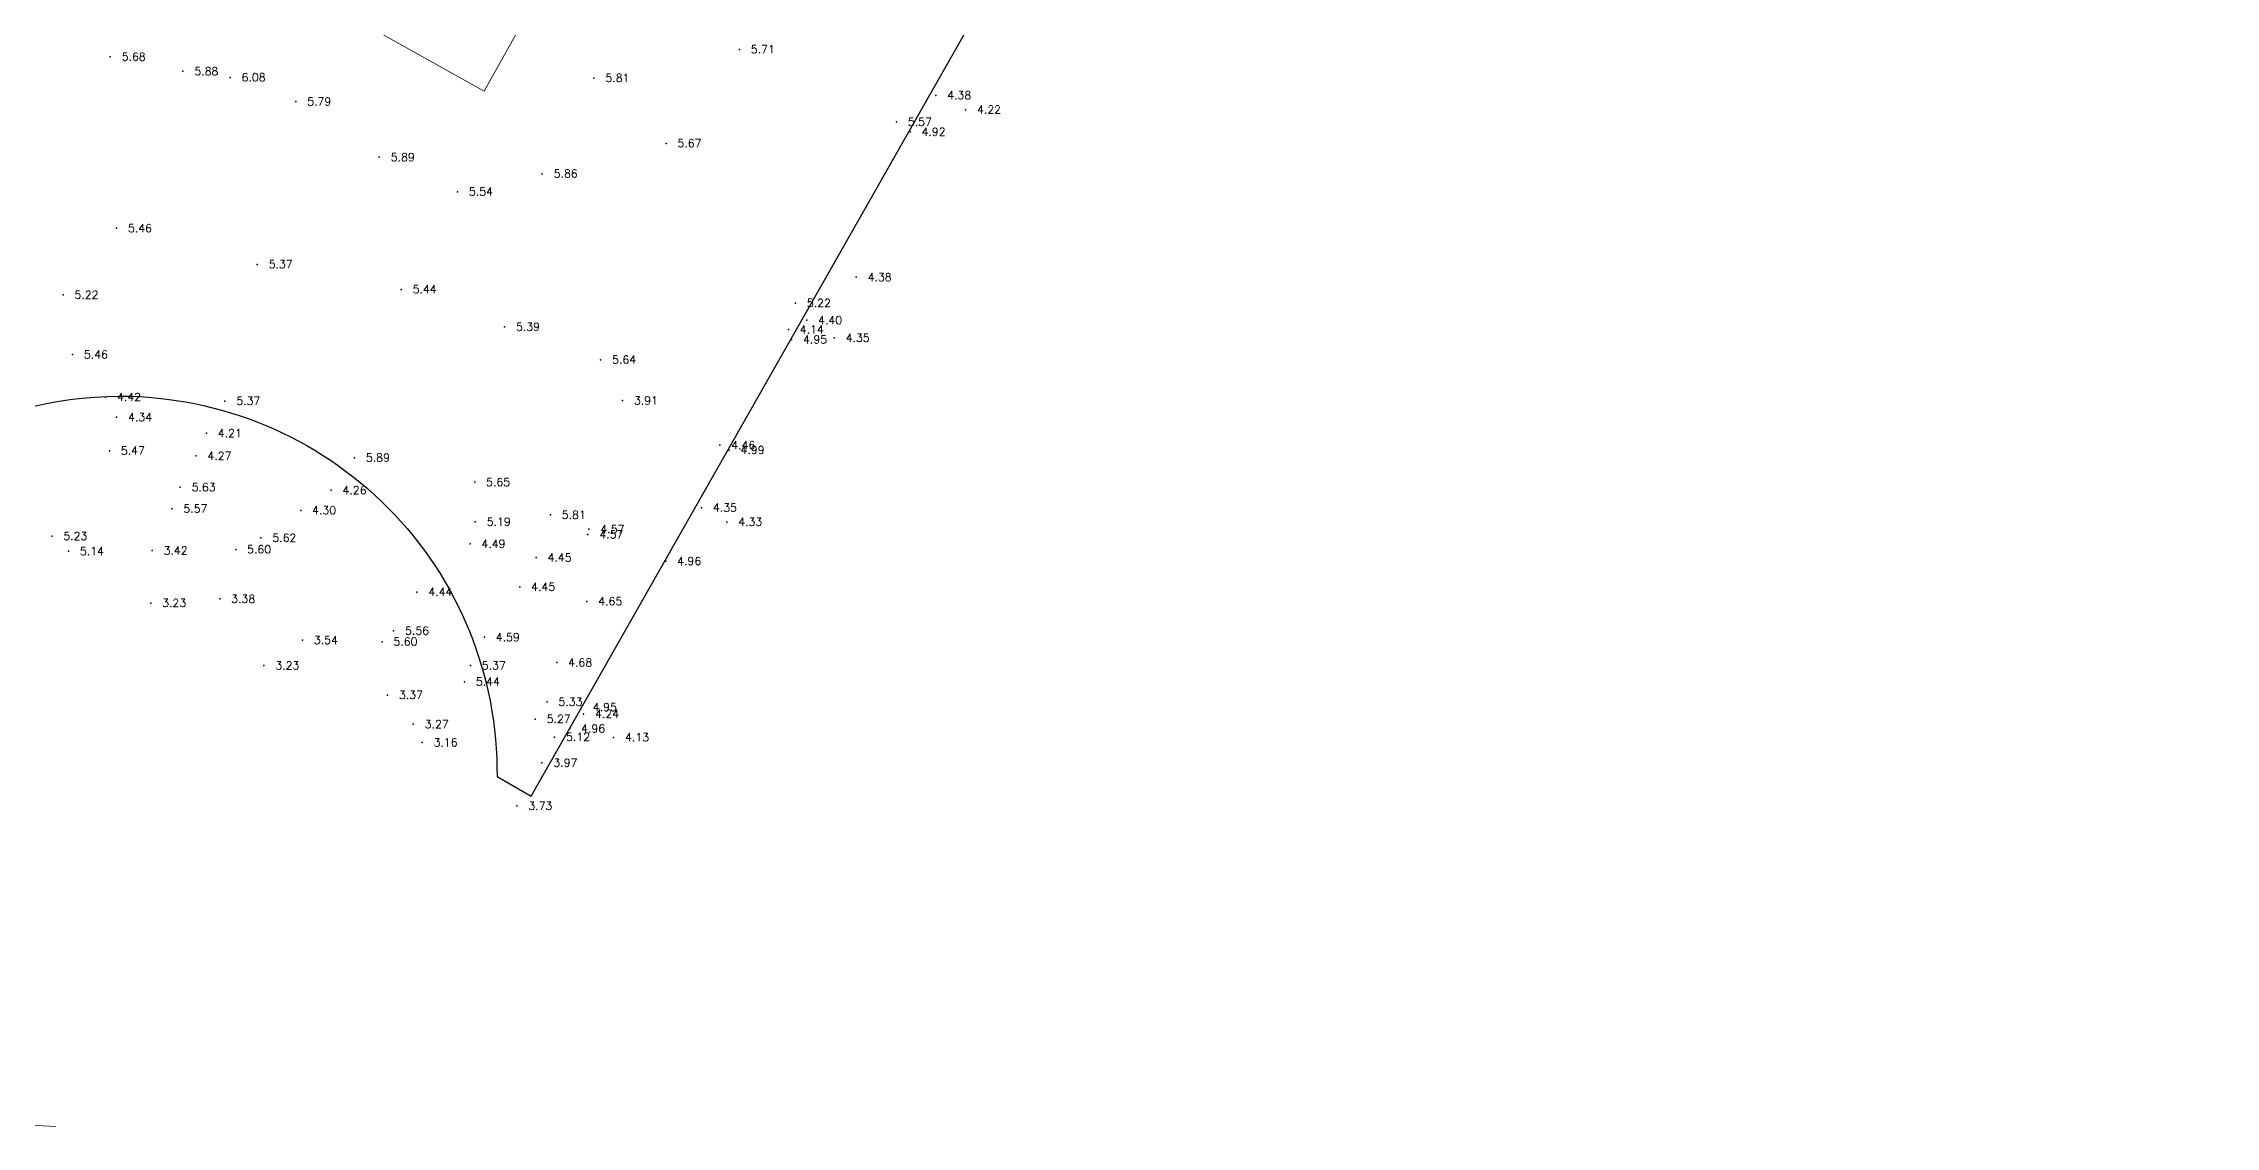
# Model space of a CAD drawing. Header units: millimetres. Extents: x 202260060 to 202696734, y 2689137542 to 2689595480.
# Drawn here: x 202478839 to 202682456, y 2689137542 to 2689239099 of the extents above; entities that cross this region are included whole.
import ezdxf

# ---------------------------------------------------------------- set-up
doc = ezdxf.new("R2010")
doc.units = ezdxf.units.MM
doc.header["$MEASUREMENT"] = 0
doc.layers.add('10', color=7, linetype='Continuous')
doc.layers.add('10-ELEV', color=1, linetype='Continuous')
doc.layers.add('exclusion', color=6, linetype='Continuous', lineweight=20)
doc.layers.add('海廣公司承租地線', color=112, linetype='Continuous', true_color=0x23e156)
doc.layers.get('0').off()
doc.styles.add('S6', font='SIMPLEX', dxfattribs={"height": 0.083333})

# ---------------------------------------------------------------- blocks, each defined once
blk = doc.blocks.new('10')
blk.add_point((0, 0))
at = {"layer": '10-ELEV', "style": 'S6'}
blk.add_attdef('ELEV', (2.14, -0.73), '', height=1.5, dxfattribs=at)

msp = doc.modelspace()

# ---------------------------------------------------------------- linework, layer by layer
at = {"layer": 'exclusion'}
msp.add_line((202448494, 2689139291), (202480003, 2689137542), dxfattribs=at)
at = {"layer": 'exclusion', "flags": 128}
msp.add_lwpolyline([(202399310, 2689302151), (202488298, 2689461371), (202609144, 2689393830), (202520156, 2689234610), (202399310, 2689302151)], close=True, dxfattribs=at)
at = {"layer": '海廣公司承租地線', "flags": 128}
msp.add_lwpolyline([(202486035, 2689206024, -0.4170853), (202521358, 2689170353), (202524570, 2689168529), (202682456, 2689446356), (202682456, 2689446356), (202539467, 2689526368, -0.6083701), (202480712, 2689504362), (202342372, 2689274198, -0.2693183), (202324094, 2689243787), (202311038, 2689222066), (202448494, 2689139291), (202455884, 2689152294, -0.5855261)], format="xyb", close=True, dxfattribs=at)

# ---------------------------------------------------------------- block references
at = {"layer": '10'}
ref = msp.add_blockref('10', (202485101, 2689237846, 5678), dxfattribs=dict(at, xscale=500, yscale=500, zscale=500))
ref.add_attrib('ELEV', '5.68', (202486173, 2689237483, 5678), dxfattribs={"layer": '10-ELEV', "height": 750, "style": 'S6'})
ref = msp.add_blockref('10', (202544078, 2689238537, 5705), dxfattribs=dict(at, xscale=500, yscale=500, zscale=500))
ref.add_attrib('ELEV', '5.71', (202545150, 2689238174, 5705), dxfattribs={"layer": '10-ELEV', "height": 750, "style": 'S6'})
ref = msp.add_blockref('10', (202491914, 2689236484, 5877), dxfattribs=dict(at, xscale=500, yscale=500, zscale=500))
ref.add_attrib('ELEV', '5.88', (202492986, 2689236121, 5877), dxfattribs={"layer": '10-ELEV', "height": 750, "style": 'S6'})
ref = msp.add_blockref('10', (202496341, 2689235909, 6081), dxfattribs=dict(at, xscale=500, yscale=500, zscale=500))
ref.add_attrib('ELEV', '6.08', (202497413, 2689235546, 6081), dxfattribs={"layer": '10-ELEV', "height": 750, "style": 'S6'})
ref = msp.add_blockref('10', (202530445, 2689235853, 5813), dxfattribs=dict(at, xscale=500, yscale=500, zscale=500))
ref.add_attrib('ELEV', '5.81', (202531517, 2689235490, 5813), dxfattribs={"layer": '10-ELEV', "height": 750, "style": 'S6'})
ref = msp.add_blockref('10', (202502493, 2689233645, 5786), dxfattribs=dict(at, xscale=500, yscale=500, zscale=500))
ref.add_attrib('ELEV', '5.79', (202503565, 2689233282, 5786), dxfattribs={"layer": '10-ELEV', "height": 750, "style": 'S6'})
ref = msp.add_blockref('10', (202562487, 2689234229, 4378), dxfattribs=dict(at, xscale=500, yscale=500, zscale=500))
ref.add_attrib('ELEV', '4.38', (202563559, 2689233866, 4378), dxfattribs={"layer": '10-ELEV', "height": 750, "style": 'S6'})
ref = msp.add_blockref('10', (202558801, 2689231742, 5569), dxfattribs=dict(at, xscale=500, yscale=500, zscale=500))
ref.add_attrib('ELEV', '5.57', (202559873, 2689231379, 5569), dxfattribs={"layer": '10-ELEV', "height": 750, "style": 'S6'})
ref = msp.add_blockref('10', (202565282, 2689232883, 4222), dxfattribs=dict(at, xscale=500, yscale=500, zscale=500))
ref.add_attrib('ELEV', '4.22', (202566354, 2689232520, 4222), dxfattribs={"layer": '10-ELEV', "height": 750, "style": 'S6'})
ref = msp.add_blockref('10', (202537201, 2689229731, 5669), dxfattribs=dict(at, xscale=500, yscale=500, zscale=500))
ref.add_attrib('ELEV', '5.67', (202538273, 2689229368, 5669), dxfattribs={"layer": '10-ELEV', "height": 750, "style": 'S6'})
ref = msp.add_blockref('10', (202560082, 2689230807, 4917), dxfattribs=dict(at, xscale=500, yscale=500, zscale=500))
ref.add_attrib('ELEV', '4.92', (202561154, 2689230444, 4917), dxfattribs={"layer": '10-ELEV', "height": 750, "style": 'S6'})
ref = msp.add_blockref('10', (202510323, 2689228421, 5892), dxfattribs=dict(at, xscale=500, yscale=500, zscale=500))
ref.add_attrib('ELEV', '5.89', (202511395, 2689228058, 5892), dxfattribs={"layer": '10-ELEV', "height": 750, "style": 'S6'})
ref = msp.add_blockref('10', (202525598, 2689226881, 5862), dxfattribs=dict(at, xscale=500, yscale=500, zscale=500))
ref.add_attrib('ELEV', '5.86', (202526670, 2689226518, 5862), dxfattribs={"layer": '10-ELEV', "height": 750, "style": 'S6'})
ref = msp.add_blockref('10', (202517654, 2689225197, 5543), dxfattribs=dict(at, xscale=500, yscale=500, zscale=500))
ref.add_attrib('ELEV', '5.54', (202518726, 2689224834, 5543), dxfattribs={"layer": '10-ELEV', "height": 750, "style": 'S6'})
ref = msp.add_blockref('10', (202485689, 2689221768, 5461), dxfattribs=dict(at, xscale=500, yscale=500, zscale=500))
ref.add_attrib('ELEV', '5.46', (202486761, 2689221405, 5461), dxfattribs={"layer": '10-ELEV', "height": 750, "style": 'S6'})
ref = msp.add_blockref('10', (202498878, 2689218386, 5368), dxfattribs=dict(at, xscale=500, yscale=500, zscale=500))
ref.add_attrib('ELEV', '5.37', (202499950, 2689218023, 5368), dxfattribs={"layer": '10-ELEV', "height": 750, "style": 'S6'})
ref = msp.add_blockref('10', (202480675, 2689215525, 5222), dxfattribs=dict(at, xscale=500, yscale=500, zscale=500))
ref.add_attrib('ELEV', '5.22', (202481747, 2689215162, 5222), dxfattribs={"layer": '10-ELEV', "height": 750, "style": 'S6'})
ref = msp.add_blockref('10', (202512374, 2689216042, 5441), dxfattribs=dict(at, xscale=500, yscale=500, zscale=500))
ref.add_attrib('ELEV', '5.44', (202513446, 2689215679, 5441), dxfattribs={"layer": '10-ELEV', "height": 750, "style": 'S6'})
ref = msp.add_blockref('10', (202555030, 2689217179, 4378), dxfattribs=dict(at, xscale=500, yscale=500, zscale=500))
ref.add_attrib('ELEV', '4.38', (202556102, 2689216816, 4378), dxfattribs={"layer": '10-ELEV', "height": 750, "style": 'S6'})
ref = msp.add_blockref('10', (202549333, 2689214752, 5219), dxfattribs=dict(at, xscale=500, yscale=500, zscale=500))
ref.add_attrib('ELEV', '5.22', (202550405, 2689214389, 5219), dxfattribs={"layer": '10-ELEV', "height": 750, "style": 'S6'})
ref = msp.add_blockref('10', (202550388, 2689213142, 4400), dxfattribs=dict(at, xscale=500, yscale=500, zscale=500))
ref.add_attrib('ELEV', '4.40', (202551460, 2689212779, 4400), dxfattribs={"layer": '10-ELEV', "height": 750, "style": 'S6'})
ref = msp.add_blockref('10', (202522063, 2689212523, 5385), dxfattribs=dict(at, xscale=500, yscale=500, zscale=500))
ref.add_attrib('ELEV', '5.39', (202523135, 2689212160, 5385), dxfattribs={"layer": '10-ELEV', "height": 750, "style": 'S6'})
ref = msp.add_blockref('10', (202548666, 2689212275, 4138), dxfattribs=dict(at, xscale=500, yscale=500, zscale=500))
ref.add_attrib('ELEV', '4.14', (202549738, 2689211912, 4138), dxfattribs={"layer": '10-ELEV', "height": 750, "style": 'S6'})
ref = msp.add_blockref('10', (202548973, 2689211337, 4953), dxfattribs=dict(at, xscale=500, yscale=500, zscale=500))
ref.add_attrib('ELEV', '4.95', (202550045, 2689210974, 4953), dxfattribs={"layer": '10-ELEV', "height": 750, "style": 'S6'})
ref = msp.add_blockref('10', (202552969, 2689211486, 4348), dxfattribs=dict(at, xscale=500, yscale=500, zscale=500))
ref.add_attrib('ELEV', '4.35', (202554041, 2689211123, 4348), dxfattribs={"layer": '10-ELEV', "height": 750, "style": 'S6'})
ref = msp.add_blockref('10', (202481564, 2689209922, 5455), dxfattribs=dict(at, xscale=500, yscale=500, zscale=500))
ref.add_attrib('ELEV', '5.46', (202482636, 2689209559, 5455), dxfattribs={"layer": '10-ELEV', "height": 750, "style": 'S6'})
ref = msp.add_blockref('10', (202531073, 2689209437, 5638), dxfattribs=dict(at, xscale=500, yscale=500, zscale=500))
ref.add_attrib('ELEV', '5.64', (202532145, 2689209074, 5638), dxfattribs={"layer": '10-ELEV', "height": 750, "style": 'S6'})
ref = msp.add_blockref('10', (202484666, 2689205936, 4420), dxfattribs=dict(at, xscale=500, yscale=500, zscale=500))
ref.add_attrib('ELEV', '4.42', (202485738, 2689205573, 4420), dxfattribs={"layer": '10-ELEV', "height": 750, "style": 'S6'})
ref = msp.add_blockref('10', (202495847, 2689205569, 5372), dxfattribs=dict(at, xscale=500, yscale=500, zscale=500))
ref.add_attrib('ELEV', '5.37', (202496919, 2689205206, 5372), dxfattribs={"layer": '10-ELEV', "height": 750, "style": 'S6'})
ref = msp.add_blockref('10', (202533123, 2689205606, 3913), dxfattribs=dict(at, xscale=500, yscale=500, zscale=500))
ref.add_attrib('ELEV', '3.91', (202534195, 2689205243, 3913), dxfattribs={"layer": '10-ELEV', "height": 750, "style": 'S6'})
ref = msp.add_blockref('10', (202485702, 2689204046, 4341), dxfattribs=dict(at, xscale=500, yscale=500, zscale=500))
ref.add_attrib('ELEV', '4.34', (202486774, 2689203683, 4341), dxfattribs={"layer": '10-ELEV', "height": 750, "style": 'S6'})
ref = msp.add_blockref('10', (202485025, 2689200908, 5470), dxfattribs=dict(at, xscale=500, yscale=500, zscale=500))
ref.add_attrib('ELEV', '5.47', (202486097, 2689200545, 5470), dxfattribs={"layer": '10-ELEV', "height": 750, "style": 'S6'})
ref = msp.add_blockref('10', (202494112, 2689202545, 4207), dxfattribs=dict(at, xscale=500, yscale=500, zscale=500))
ref.add_attrib('ELEV', '4.21', (202495184, 2689202182, 4207), dxfattribs={"layer": '10-ELEV', "height": 750, "style": 'S6'})
ref = msp.add_blockref('10', (202542245, 2689201422, 4459), dxfattribs=dict(at, xscale=500, yscale=500, zscale=500))
ref.add_attrib('ELEV', '4.46', (202543317, 2689201059, 4459), dxfattribs={"layer": '10-ELEV', "height": 750, "style": 'S6'})
ref = msp.add_blockref('10', (202543113, 2689200969, 4985), dxfattribs=dict(at, xscale=500, yscale=500, zscale=500))
ref.add_attrib('ELEV', '4.99', (202544185, 2689200606, 4985), dxfattribs={"layer": '10-ELEV', "height": 750, "style": 'S6'})
ref = msp.add_blockref('10', (202493143, 2689200419, 4273), dxfattribs=dict(at, xscale=500, yscale=500, zscale=500))
ref.add_attrib('ELEV', '4.27', (202494215, 2689200056, 4273), dxfattribs={"layer": '10-ELEV', "height": 750, "style": 'S6'})
ref = msp.add_blockref('10', (202507993, 2689200253, 5887), dxfattribs=dict(at, xscale=500, yscale=500, zscale=500))
ref.add_attrib('ELEV', '5.89', (202509065, 2689199890, 5887), dxfattribs={"layer": '10-ELEV', "height": 750, "style": 'S6'})
ref = msp.add_blockref('10', (202491658, 2689197482, 5626), dxfattribs=dict(at, xscale=500, yscale=500, zscale=500))
ref.add_attrib('ELEV', '5.63', (202492730, 2689197119, 5626), dxfattribs={"layer": '10-ELEV', "height": 750, "style": 'S6'})
ref = msp.add_blockref('10', (202505804, 2689197201, 4261), dxfattribs=dict(at, xscale=500, yscale=500, zscale=500))
ref.add_attrib('ELEV', '4.26', (202506876, 2689196838, 4261), dxfattribs={"layer": '10-ELEV', "height": 750, "style": 'S6'})
ref = msp.add_blockref('10', (202519264, 2689197954, 5650), dxfattribs=dict(at, xscale=500, yscale=500, zscale=500))
ref.add_attrib('ELEV', '5.65', (202520336, 2689197591, 5650), dxfattribs={"layer": '10-ELEV', "height": 750, "style": 'S6'})
ref = msp.add_blockref('10', (202490884, 2689195469, 5569), dxfattribs=dict(at, xscale=500, yscale=500, zscale=500))
ref.add_attrib('ELEV', '5.57', (202491956, 2689195106, 5569), dxfattribs={"layer": '10-ELEV', "height": 750, "style": 'S6'})
ref = msp.add_blockref('10', (202502956, 2689195320, 4301), dxfattribs=dict(at, xscale=500, yscale=500, zscale=500))
ref.add_attrib('ELEV', '4.30', (202504028, 2689194957, 4301), dxfattribs={"layer": '10-ELEV', "height": 750, "style": 'S6'})
ref = msp.add_blockref('10', (202526360, 2689194890, 5812), dxfattribs=dict(at, xscale=500, yscale=500, zscale=500))
ref.add_attrib('ELEV', '5.81', (202527432, 2689194527, 5812), dxfattribs={"layer": '10-ELEV', "height": 750, "style": 'S6'})
ref = msp.add_blockref('10', (202540525, 2689195569, 4347), dxfattribs=dict(at, xscale=500, yscale=500, zscale=500))
ref.add_attrib('ELEV', '4.35', (202541597, 2689195206, 4347), dxfattribs={"layer": '10-ELEV', "height": 750, "style": 'S6'})
ref = msp.add_blockref('10', (202479630, 2689192900, 5231), dxfattribs=dict(at, xscale=500, yscale=500, zscale=500))
ref.add_attrib('ELEV', '5.23', (202480702, 2689192537, 5231), dxfattribs={"layer": '10-ELEV', "height": 750, "style": 'S6'})
ref = msp.add_blockref('10', (202519321, 2689194239, 5190), dxfattribs=dict(at, xscale=500, yscale=500, zscale=500))
ref.add_attrib('ELEV', '5.19', (202520393, 2689193876, 5190), dxfattribs={"layer": '10-ELEV', "height": 750, "style": 'S6'})
ref = msp.add_blockref('10', (202529879, 2689193055, 4571), dxfattribs=dict(at, xscale=500, yscale=500, zscale=500))
ref.add_attrib('ELEV', '4.57', (202530951, 2689192692, 4571), dxfattribs={"layer": '10-ELEV', "height": 750, "style": 'S6'})
ref = msp.add_blockref('10', (202529978, 2689193557, 4571), dxfattribs=dict(at, xscale=500, yscale=500, zscale=500))
ref.add_attrib('ELEV', '4.57', (202531050, 2689193194, 4571), dxfattribs={"layer": '10-ELEV', "height": 750, "style": 'S6'})
ref = msp.add_blockref('10', (202542896, 2689194227, 4328), dxfattribs=dict(at, xscale=500, yscale=500, zscale=500))
ref.add_attrib('ELEV', '4.33', (202543968, 2689193864, 4328), dxfattribs={"layer": '10-ELEV', "height": 750, "style": 'S6'})
ref = msp.add_blockref('10', (202481189, 2689191490, 5143), dxfattribs=dict(at, xscale=500, yscale=500, zscale=500))
ref.add_attrib('ELEV', '5.14', (202482261, 2689191127, 5143), dxfattribs={"layer": '10-ELEV', "height": 750, "style": 'S6'})
ref = msp.add_blockref('10', (202489028, 2689191540, 3415), dxfattribs=dict(at, xscale=500, yscale=500, zscale=500))
ref.add_attrib('ELEV', '3.42', (202490100, 2689191177, 3415), dxfattribs={"layer": '10-ELEV', "height": 750, "style": 'S6'})
ref = msp.add_blockref('10', (202496861, 2689191655, 5599), dxfattribs=dict(at, xscale=500, yscale=500, zscale=500))
ref.add_attrib('ELEV', '5.60', (202497933, 2689191292, 5599), dxfattribs={"layer": '10-ELEV', "height": 750, "style": 'S6'})
ref = msp.add_blockref('10', (202499224, 2689192736, 5622), dxfattribs=dict(at, xscale=500, yscale=500, zscale=500))
ref.add_attrib('ELEV', '5.62', (202500296, 2689192373, 5622), dxfattribs={"layer": '10-ELEV', "height": 750, "style": 'S6'})
ref = msp.add_blockref('10', (202518826, 2689192173, 4491), dxfattribs=dict(at, xscale=500, yscale=500, zscale=500))
ref.add_attrib('ELEV', '4.49', (202519898, 2689191810, 4491), dxfattribs={"layer": '10-ELEV', "height": 750, "style": 'S6'})
ref = msp.add_blockref('10', (202525024, 2689190884, 4445), dxfattribs=dict(at, xscale=500, yscale=500, zscale=500))
ref.add_attrib('ELEV', '4.45', (202526096, 2689190521, 4445), dxfattribs={"layer": '10-ELEV', "height": 750, "style": 'S6'})
ref = msp.add_blockref('10', (202537176, 2689190557, 4958), dxfattribs=dict(at, xscale=500, yscale=500, zscale=500))
ref.add_attrib('ELEV', '4.96', (202538248, 2689190194, 4958), dxfattribs={"layer": '10-ELEV', "height": 750, "style": 'S6'})
ref = msp.add_blockref('10', (202495365, 2689187013, 3383), dxfattribs=dict(at, xscale=500, yscale=500, zscale=500))
ref.add_attrib('ELEV', '3.38', (202496437, 2689186650, 3383), dxfattribs={"layer": '10-ELEV', "height": 750, "style": 'S6'})
ref = msp.add_blockref('10', (202513850, 2689187656, 4443), dxfattribs=dict(at, xscale=500, yscale=500, zscale=500))
ref.add_attrib('ELEV', '4.44', (202514922, 2689187293, 4443), dxfattribs={"layer": '10-ELEV', "height": 750, "style": 'S6'})
ref = msp.add_blockref('10', (202523489, 2689188139, 4451), dxfattribs=dict(at, xscale=500, yscale=500, zscale=500))
ref.add_attrib('ELEV', '4.45', (202524561, 2689187776, 4451), dxfattribs={"layer": '10-ELEV', "height": 750, "style": 'S6'})
ref = msp.add_blockref('10', (202529772, 2689186789, 4650), dxfattribs=dict(at, xscale=500, yscale=500, zscale=500))
ref.add_attrib('ELEV', '4.65', (202530844, 2689186426, 4650), dxfattribs={"layer": '10-ELEV', "height": 750, "style": 'S6'})
ref = msp.add_blockref('10', (202488899, 2689186628, 3227), dxfattribs=dict(at, xscale=500, yscale=500, zscale=500))
ref.add_attrib('ELEV', '3.23', (202489971, 2689186265, 3227), dxfattribs={"layer": '10-ELEV', "height": 750, "style": 'S6'})
ref = msp.add_blockref('10', (202503118, 2689183148, 3537), dxfattribs=dict(at, xscale=500, yscale=500, zscale=500))
ref.add_attrib('ELEV', '3.54', (202504190, 2689182785, 3537), dxfattribs={"layer": '10-ELEV', "height": 750, "style": 'S6'})
ref = msp.add_blockref('10', (202510579, 2689183006, 5596), dxfattribs=dict(at, xscale=500, yscale=500, zscale=500))
ref.add_attrib('ELEV', '5.60', (202511651, 2689182643, 5596), dxfattribs={"layer": '10-ELEV', "height": 750, "style": 'S6'})
ref = msp.add_blockref('10', (202511668, 2689184025, 5561), dxfattribs=dict(at, xscale=500, yscale=500, zscale=500))
ref.add_attrib('ELEV', '5.56', (202512740, 2689183662, 5561), dxfattribs={"layer": '10-ELEV', "height": 750, "style": 'S6'})
ref = msp.add_blockref('10', (202520169, 2689183419, 4585), dxfattribs=dict(at, xscale=500, yscale=500, zscale=500))
ref.add_attrib('ELEV', '4.59', (202521241, 2689183056, 4585), dxfattribs={"layer": '10-ELEV', "height": 750, "style": 'S6'})
ref = msp.add_blockref('10', (202499506, 2689180769, 3230), dxfattribs=dict(at, xscale=500, yscale=500, zscale=500))
ref.add_attrib('ELEV', '3.23', (202500578, 2689180406, 3230), dxfattribs={"layer": '10-ELEV', "height": 750, "style": 'S6'})
ref = msp.add_blockref('10', (202518861, 2689180762, 5370), dxfattribs=dict(at, xscale=500, yscale=500, zscale=500))
ref.add_attrib('ELEV', '5.37', (202519933, 2689180399, 5370), dxfattribs={"layer": '10-ELEV', "height": 750, "style": 'S6'})
ref = msp.add_blockref('10', (202526956, 2689181042, 4679), dxfattribs=dict(at, xscale=500, yscale=500, zscale=500))
ref.add_attrib('ELEV', '4.68', (202528028, 2689180679, 4679), dxfattribs={"layer": '10-ELEV', "height": 750, "style": 'S6'})
ref = msp.add_blockref('10', (202518304, 2689179254, 5444), dxfattribs=dict(at, xscale=500, yscale=500, zscale=500))
ref.add_attrib('ELEV', '5.44', (202519376, 2689178891, 5444), dxfattribs={"layer": '10-ELEV', "height": 750, "style": 'S6'})
ref = msp.add_blockref('10', (202511087, 2689178004, 3365), dxfattribs=dict(at, xscale=500, yscale=500, zscale=500))
ref.add_attrib('ELEV', '3.37', (202512159, 2689177641, 3365), dxfattribs={"layer": '10-ELEV', "height": 750, "style": 'S6'})
ref = msp.add_blockref('10', (202526047, 2689177355, 5332), dxfattribs=dict(at, xscale=500, yscale=500, zscale=500))
ref.add_attrib('ELEV', '5.33', (202527119, 2689176992, 5332), dxfattribs={"layer": '10-ELEV', "height": 750, "style": 'S6'})
ref = msp.add_blockref('10', (202529269, 2689176869, 4954), dxfattribs=dict(at, xscale=500, yscale=500, zscale=500))
ref.add_attrib('ELEV', '4.95', (202530341, 2689176506, 4954), dxfattribs={"layer": '10-ELEV', "height": 750, "style": 'S6'})
ref = msp.add_blockref('10', (202513511, 2689175261, 3265), dxfattribs=dict(at, xscale=500, yscale=500, zscale=500))
ref.add_attrib('ELEV', '3.27', (202514583, 2689174898, 3265), dxfattribs={"layer": '10-ELEV', "height": 750, "style": 'S6'})
ref = msp.add_blockref('10', (202524940, 2689175751, 5271), dxfattribs=dict(at, xscale=500, yscale=500, zscale=500))
ref.add_attrib('ELEV', '5.27', (202526012, 2689175388, 5271), dxfattribs={"layer": '10-ELEV', "height": 750, "style": 'S6'})
ref = msp.add_blockref('10', (202528170, 2689174851, 4960), dxfattribs=dict(at, xscale=500, yscale=500, zscale=500))
ref.add_attrib('ELEV', '4.96', (202529242, 2689174488, 4960), dxfattribs={"layer": '10-ELEV', "height": 750, "style": 'S6'})
ref = msp.add_blockref('10', (202529479, 2689176220, 4235), dxfattribs=dict(at, xscale=500, yscale=500, zscale=500))
ref.add_attrib('ELEV', '4.24', (202530551, 2689175857, 4235), dxfattribs={"layer": '10-ELEV', "height": 750, "style": 'S6'})
ref = msp.add_blockref('10', (202514339, 2689173552, 3158), dxfattribs=dict(at, xscale=500, yscale=500, zscale=500))
ref.add_attrib('ELEV', '3.16', (202515411, 2689173189, 3158), dxfattribs={"layer": '10-ELEV', "height": 750, "style": 'S6'})
ref = msp.add_blockref('10', (202526759, 2689174067, 5117), dxfattribs=dict(at, xscale=500, yscale=500, zscale=500))
ref.add_attrib('ELEV', '5.12', (202527831, 2689173704, 5117), dxfattribs={"layer": '10-ELEV', "height": 750, "style": 'S6'})
ref = msp.add_blockref('10', (202532288, 2689174027, 4127), dxfattribs=dict(at, xscale=500, yscale=500, zscale=500))
ref.add_attrib('ELEV', '4.13', (202533360, 2689173664, 4127), dxfattribs={"layer": '10-ELEV', "height": 750, "style": 'S6'})
ref = msp.add_blockref('10', (202525570, 2689171650, 3973), dxfattribs=dict(at, xscale=500, yscale=500, zscale=500))
ref.add_attrib('ELEV', '3.97', (202526642, 2689171287, 3973), dxfattribs={"layer": '10-ELEV', "height": 750, "style": 'S6'})
ref = msp.add_blockref('10', (202523224, 2689167605, 3726), dxfattribs=dict(at, xscale=500, yscale=500, zscale=500))
ref.add_attrib('ELEV', '3.73', (202524296, 2689167242, 3726), dxfattribs={"layer": '10-ELEV', "height": 750, "style": 'S6'})

doc.saveas('drawing.dxf')
